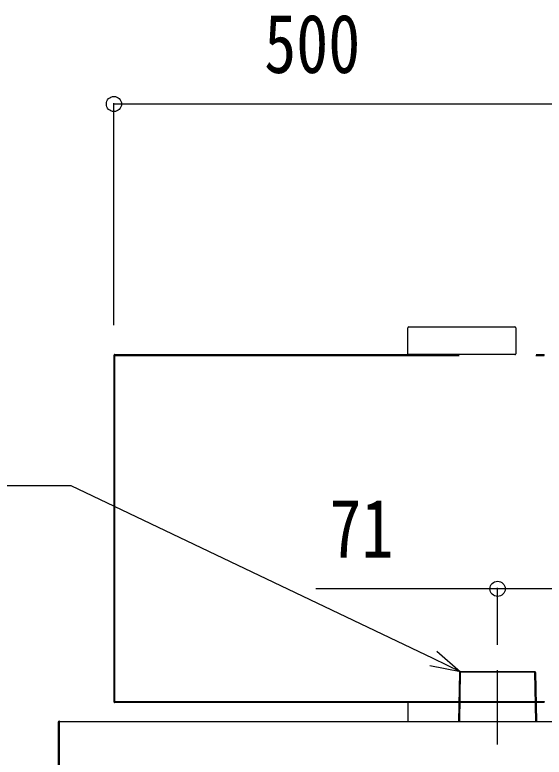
# Model space of a CAD drawing. Units: millimetres, scale not verified. Extents: x -8410 to 8410, y -5940 to 5940.
# Drawn here: x 1455 to 2048, y 2150 to 2982 of the extents above; entities that cross this region are included whole.
import ezdxf
from ezdxf.enums import TextEntityAlignment as Align

# ---------------------------------------------------------------- set-up
doc = ezdxf.new("R2010")
doc.units = ezdxf.units.MM
doc.header["$LTSCALE"] = 30
for name, color, linetype in [('0-3_YKK_13', 4, 'Continuous'), ('0-4_YKK_A1', 4, 'Continuous'), ('0-5_YKK_D', 6, 'Continuous')]:
    doc.layers.add(name, color=color, linetype=linetype)
doc.styles.add('ＭＳ ゴシック', font='')
doc.styles.get('ＭＳ ゴシック').set_extended_font_data('MS Gothic')

msp = doc.modelspace()

# ---------------------------------------------------------------- linework, layer by layer
at = {"layer": '0-3_YKK_13'}
for p, q in [((1895.68, 2602.5), (1895.68, 2631.5)), ((1896.68, 2632.5), (2015.69, 2632.5)), ((2016.68, 2631.5), (2016.68, 2602.5)), ((1566.18, 2600.67), (1566.18, 2212.27)), ((1566.18, 2600.67), (1566.98, 2600.67)), ((1566.98, 2600.67), (1566.98, 2601.47)), ((1567.13, 2601.47), (1566.98, 2601.47)), ((1566.98, 2600.67), (1566.98, 2212.27)), ((1566.98, 2600.67), (1953.13, 2600.67)), ((1567.13, 2601.47), (1953.11, 2601.47)), ((2015.69, 2601.5), (1896.68, 2601.5)), ((2039.24, 2600.67), (2048.28, 2600.67)), ((2039.26, 2601.47), (2048.28, 2601.47)), ((2048.28, 2600.67), (2048.28, 2601.47)), ((2048.28, 2600.47), (2048.28, 2600.67)), ((2048.48, 2600.47), (2048.28, 2600.47)), ((1996.18, 2164.5), (1996.18, 2247.8)), ((1952.74, 2190), (1953.7, 2244.98)), ((1953.73, 2190), (1954.7, 2245.54)), ((1954.7, 2245.96), (1954.7, 2245.54)), ((2037.67, 2245.96), (1954.7, 2245.96)), ((2037.67, 2245.54), (1954.7, 2245.54)), ((2037.67, 2245.54), (2037.67, 2245.96)), ((2037.67, 2245.54), (2038.64, 2190)), ((2038.67, 2244.98), (2039.63, 2190)), ((1566.98, 2212.27), (1566.18, 2212.27)), ((1566.98, 2212.27), (1566.98, 2211.47)), ((2048.28, 2212.27), (1566.98, 2212.27)), ((1566.98, 2211.47), (1567.13, 2211.47)), ((2048.28, 2211.47), (1567.13, 2211.47)), ((1895.68, 2210.5), (1895.68, 2190)), ((1953.11, 2211.5), (1896.68, 2211.5)), ((2048.28, 2212.47), (2048.48, 2212.47)), ((2048.28, 2212.47), (2048.28, 2212.27)), ((2048.28, 2211.47), (2048.28, 2212.27)), ((1503.68, 2189.47), (1503.68, 2058.53)), ((1505.18, 2190.5), (1504.62, 2190.46)), ((1505.18, 2189.5), (1505.18, 2190.5)), ((1505.18, 2058.5), (1505.18, 2189.5))]:
    msp.add_line(p, q, dxfattribs=at)
for points in [[(1953.7, 2244.98), (1953.74, 2245.24), (1953.84, 2245.48), (1954.01, 2245.69), (1954.23, 2245.85), (1954.49, 2245.94), (1954.7, 2245.96)], [(1954.7, 2245.54), (1954.44, 2245.52), (1954.2, 2245.47), (1953.99, 2245.38), (1953.83, 2245.26), (1953.73, 2245.13), (1953.7, 2244.98)], [(2038.67, 2244.98), (2038.64, 2245.23), (2038.54, 2245.47), (2038.38, 2245.67), (2038.17, 2245.83), (2037.93, 2245.93), (2037.67, 2245.96)], [(2038.67, 2244.98), (2038.64, 2245.13), (2038.54, 2245.26), (2038.38, 2245.38), (2038.17, 2245.47), (2037.93, 2245.52), (2037.67, 2245.54)]]:
    msp.add_lwpolyline(points, dxfattribs=at)
for centre, radius, start, end in [((1566.98, 2600.67), 0.8, 90, 180), ((1569.54, 2600.63), 2.56, 160.84662, 179.1034), ((1566.98, 2212.27), 0.8, 180, 270), ((1569.54, 2212.31), 2.56, 180.8966, 199.15338), ((1504.68, 2189.47), 1, 93.5, 180)]:
    msp.add_arc(centre, radius, start, end, dxfattribs=at)
for centre, major_axis in [((1896.69, 2631.5), (-0.71, 0.71)), ((2015.68, 2631.5), (0.71, 0.71)), ((1896.69, 2602.5), (-0.71, -0.71)), ((2015.68, 2602.5), (0.71, -0.71)), ((1896.69, 2210.5), (-0.71, 0.71))]:
    msp.add_ellipse(centre, major_axis=major_axis, ratio=0.99628, start_param=5.499651, end_param=7.06672, dxfattribs=at)
at = {"layer": '0-4_YKK_A1'}
msp.add_line((1505.18, 2190), (2067.18, 2190), dxfattribs=at)
at = {"layer": '0-5_YKK_D'}
for p, q in [((1566.18, 2634.51), (1566.18, 2883.5)), ((1566.18, 2882.5), (2066.18, 2882.5)), ((1996.18, 2275.96), (1996.18, 2339.85))]:
    msp.add_line(p, q, dxfattribs=at)
for points in [[(1954.7, 2245.96), (1924.02, 2260.62), (1518.35, 2454.44), (256.82, 2454.44)], [(2067.18, 2338.85), (1996.18, 2338.85), (1792.58, 2338.85)], [(1927.94, 2268.84), (1954.7, 2245.96), (1920.09, 2252.4)]]:
    msp.add_lwpolyline(points, dxfattribs=at)
for centre in [(1566.18, 2882.5), (1996.18, 2338.85)]:
    msp.add_circle(centre, 8.5, dxfattribs=at)

# ---------------------------------------------------------------- texts
at = {"layer": '0-5_YKK_D', "style": 'ＭＳ ゴシック', "width": 0.8}
for s, p in [('500', (1734.58, 2897.5)), ('71', (1807.58, 2353.85))]:
    msp.add_text(s, height=65.98, dxfattribs=at).set_placement(p, align=Align.BOTTOM_LEFT)

doc.saveas('drawing.dxf')
